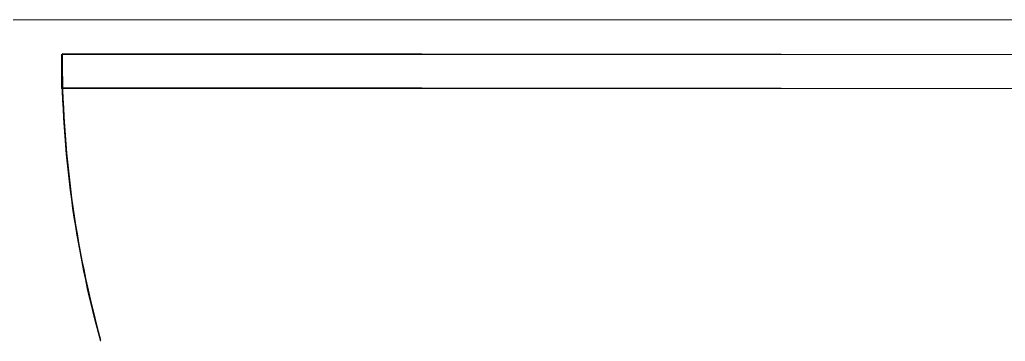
# Model space of a CAD drawing. Header units: inches. Extents: x -957 to 3394, y -3 to 3008.
# Drawn here: x 356.22 to 391.05, y 2123.87 to 2135.23 of the extents above; entities that cross this region are included whole.
import ezdxf

# ---------------------------------------------------------------- set-up
doc = ezdxf.new("R2010")
doc.units = ezdxf.units.IN
doc.header["$MEASUREMENT"] = 0
for name, color, linetype in [('PDF_0', 7, 'Continuous'), ('PDF_BH.005_MASTERPLAN$0$I-DOOR', 7, 'Continuous'), ('PDF_BH.005_MASTERPLAN$0$I-DOOR-OPEN', 7, 'Continuous')]:
    doc.layers.add(name, color=color, linetype=linetype)

msp = doc.modelspace()

# ---------------------------------------------------------------- linework, layer by layer
at = {"layer": 'PDF_0', "lineweight": 0}
msp.add_lwpolyline([(395.884, 2135.234), (337.489, 2135.234), (395.892, 2135.234)], dxfattribs=at)
at = {"layer": 'PDF_BH.005_MASTERPLAN$0$I-DOOR', "lineweight": 0}
for points in [[(395.825, 2132.803), (357.704, 2132.803), (357.704, 2134.004), (395.825, 2134.004)], [(395.826, 2132.807), (357.729, 2132.839), (357.73, 2134.04), (395.827, 2134.007)]]:
    msp.add_lwpolyline(points, close=True, dxfattribs=at)
at = {"layer": 'PDF_BH.005_MASTERPLAN$0$I-DOOR-OPEN', "lineweight": 0}
for centre, radius, start, end in [((395.825, 2134.004), 38.121, 179.9999, 195.421), ((395.825, 2134.007), 38.095, 179.9506, 195.3726)]:
    msp.add_arc(centre, radius, start, end, dxfattribs=at)

doc.saveas('drawing.dxf')
